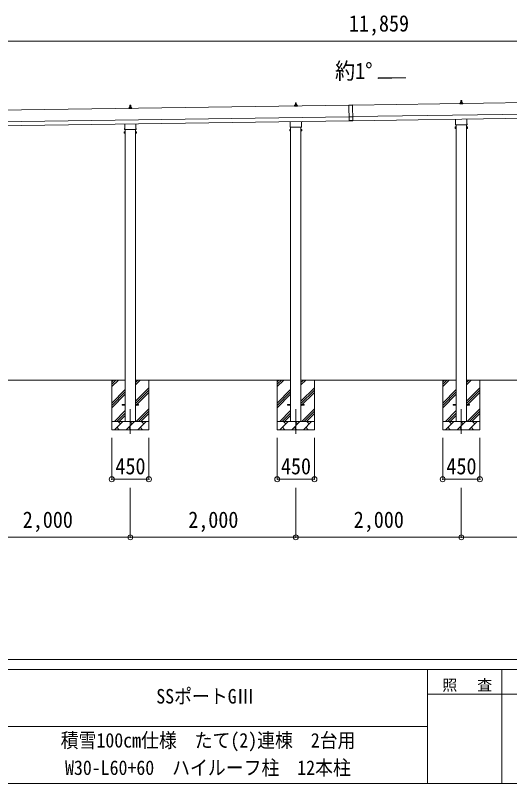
# Model space of a CAD drawing. Units: millimetres at full size, sheet at 1:60. Extents: x -16864 to 16864, y -11640 to 11640.
# Drawn here: x 422 to 6395, y -11640 to -2355 of the extents above; entities that cross this region are included whole.
import ezdxf
from ezdxf.enums import TextEntityAlignment as Align

# ---------------------------------------------------------------- set-up
doc = ezdxf.new("R2010")
doc.units = ezdxf.units.MM
doc.header["$LTSCALE"] = 60
doc.header["$PDMODE"] = 32
doc.header["$PDSIZE"] = 60
doc.linetypes.add('CHAIN1', pattern=[8, 5, -1, 1, -1])
for name, color, linetype, lineweight in [('0-1_Defpoints', 7, 'CHAIN1', 9), ('0-2_TEXT1', 4, 'Continuous', 9), ('0-3_SHAPE', 7, 'Continuous', 9), ('0-7_PARTS2', 7, 'Continuous', 9), ('0-8_TABLE1', 6, 'Continuous', 9), ('F-0', 7, 'Continuous', 9)]:
    doc.layers.add(name, color=color, linetype=linetype, lineweight=lineweight)
doc.styles.add('ＭＳ ゴシック', font='')
doc.styles.get('ＭＳ ゴシック').set_extended_font_data('MS Gothic')

msp = doc.modelspace()

# ---------------------------------------------------------------- linework, layer by layer
at = {"layer": '0-1_Defpoints'}
for p, q in [((1811.45, -7112.15), (1811.45, -7461.15)), ((3811.45, -7112.15), (3811.45, -7461.15)), ((5811.45, -7112.15), (5811.45, -7461.15))]:
    msp.add_line(p, q, dxfattribs=at)
at = {"layer": '0-2_TEXT1'}
for p, q in [((5142.29, -3111.32), (4806.29, -3116.12)), ((3805.76, -3435.75), (3806.48, -3412.23)), ((3807.48, -3411.25), (3816.03, -3411.25)), ((3817.03, -3412.23), (3817.76, -3435.75)), ((10707.14, -3350.09), (4496.52, -3438.82)), ((5793.51, -3422.68), (5793.51, -3414.97)), ((5830.01, -3422.68), (5793.51, -3422.68)), ((5793.89, -3414.18), (5829.63, -3414.18)), ((5794.27, -3413.99), (5800.99, -3412.37)), ((5801.38, -3412.18), (5822.14, -3412.18)), ((5801.76, -3411.39), (5801.76, -3407.18)), ((5802.76, -3407.18), (5820.76, -3407.18)), ((5805.76, -3407.18), (5806.48, -3383.66)), ((5807.48, -3382.68), (5816.03, -3382.68)), ((5817.03, -3383.66), (5817.76, -3407.18)), ((5821.76, -3411.39), (5821.76, -3407.18)), ((5829.24, -3413.99), (5822.52, -3412.37)), ((5830.01, -3422.68), (5830.01, -3414.97)), ((4451.52, -3439.46), (-1083.95, -3518.54)), ((1793.51, -3479.82), (1793.51, -3472.11)), ((1830.01, -3479.82), (1793.51, -3479.82)), ((1793.89, -3471.32), (1829.63, -3471.32)), ((1794.27, -3471.14), (1800.99, -3469.51)), ((1801.38, -3469.32), (1822.14, -3469.32)), ((1801.76, -3468.54), (1801.76, -3464.32)), ((1802.76, -3464.32), (1820.76, -3464.32)), ((1805.76, -3464.32), (1806.48, -3440.8)), ((1807.48, -3439.82), (1816.03, -3439.82)), ((1817.03, -3440.8), (1817.76, -3464.32)), ((1821.76, -3468.54), (1821.76, -3464.32)), ((1829.24, -3471.14), (1822.52, -3469.51)), ((1830.01, -3479.82), (1830.01, -3472.11)), ((3793.51, -3451.25), (3793.51, -3443.54)), ((3830.01, -3451.25), (3793.51, -3451.25)), ((3793.89, -3442.75), (3829.63, -3442.75)), ((3794.27, -3442.57), (3800.99, -3440.94)), ((3801.38, -3440.75), (3822.14, -3440.75)), ((3801.76, -3439.96), (3801.76, -3435.75)), ((3802.76, -3435.75), (3820.76, -3435.75)), ((3821.76, -3439.96), (3821.76, -3435.75)), ((3829.24, -3442.57), (3822.52, -3440.94)), ((3830.01, -3451.25), (3830.01, -3443.54)), ((4451.51, -3438.46), (4496.5, -3437.82)), ((4451.51, -3438.46), (4454.26, -3630.94)), ((4496.52, -3438.82), (4451.52, -3439.46)), ((4496.5, -3437.82), (4499.25, -3630.3)), ((4498.52, -3578.8), (10709.14, -3490.08)), ((-1081.95, -3658.52), (4453.52, -3579.44)), ((4498.53, -3579.8), (4453.53, -3580.44)), ((4499.23, -3628.8), (10709.85, -3540.07)), ((5743.15, -3666.67), (5743.15, -3611.03)), ((5879.75, -3609.07), (5879.75, -3666.67)), ((-1081.23, -3708.52), (4454.23, -3629.44)), ((1743.15, -3723.81), (1743.15, -3668.17)), ((1879.75, -3666.22), (1879.75, -3723.81)), ((3741.45, -3704.01), (3741.45, -3698.51)), ((3743.15, -3695.24), (3743.15, -3639.6)), ((3879.39, -3707.51), (3743.52, -3707.51)), ((3748.95, -3707.51), (3748.95, -7262.15)), ((3873.95, -7262.15), (3873.95, -3707.51)), ((3879.75, -3637.65), (3879.75, -3695.24)), ((3881.45, -3698.51), (3881.45, -3704.01)), ((4499.18, -3625.3), (4454.18, -3625.94)), ((4499.25, -3630.3), (4454.26, -3630.94)), ((5737.45, -3704.94), (5738.21, -3703.62)), ((5737.45, -3704.94), (5737.45, -3721.94)), ((5744.45, -3708.53), (5738.21, -3708.53)), ((5741.45, -3675.44), (5741.45, -3669.94)), ((5879.39, -3678.94), (5743.52, -3678.94)), ((5748.95, -3678.94), (5748.95, -7262.15)), ((5873.95, -7262.15), (5873.95, -3678.94)), ((5878.45, -3708.53), (5884.69, -3708.53)), ((5881.45, -3669.94), (5881.45, -3675.44)), ((5885.45, -3704.94), (5884.69, -3703.62)), ((5885.45, -3704.94), (5885.45, -3721.94)), ((1737.45, -3762.08), (1738.21, -3760.77)), ((1737.45, -3762.08), (1737.45, -3779.08)), ((1737.45, -3779.08), (1738.21, -3780.4)), ((1744.45, -3765.67), (1738.21, -3765.67)), ((1744.45, -3775.49), (1738.21, -3775.49)), ((1744.45, -3780.4), (1738.21, -3780.4)), ((1741.45, -3732.58), (1741.45, -3727.08)), ((1879.39, -3736.08), (1743.52, -3736.08)), ((1746.95, -3779.78), (1744.45, -3779.78)), ((1748.95, -3736.08), (1748.95, -7262.15)), ((1873.95, -7262.15), (1873.95, -3736.08)), ((1875.95, -3779.78), (1878.45, -3779.78)), ((1878.45, -3765.67), (1884.69, -3765.67)), ((1878.45, -3775.49), (1884.69, -3775.49)), ((1878.45, -3780.4), (1884.69, -3780.4)), ((1881.45, -3727.08), (1881.45, -3732.58)), ((1885.45, -3762.08), (1884.69, -3760.77)), ((1885.45, -3779.08), (1884.69, -3780.4)), ((1885.45, -3762.08), (1885.45, -3779.08)), ((3737.45, -3733.51), (3738.21, -3732.2)), ((3737.45, -3733.51), (3737.45, -3750.51)), ((3737.45, -3750.51), (3738.21, -3751.83)), ((3744.45, -3737.1), (3738.21, -3737.1)), ((3744.45, -3746.92), (3738.21, -3746.92)), ((3744.45, -3751.83), (3738.21, -3751.83)), ((3746.95, -3751.21), (3744.45, -3751.21)), ((3875.95, -3751.21), (3878.45, -3751.21)), ((3878.45, -3737.1), (3884.69, -3737.1)), ((3878.45, -3746.92), (3884.69, -3746.92)), ((3878.45, -3751.83), (3884.69, -3751.83)), ((3885.45, -3733.51), (3884.69, -3732.2)), ((3885.45, -3750.51), (3884.69, -3751.83)), ((3885.45, -3733.51), (3885.45, -3750.51)), ((5737.45, -3721.94), (5738.21, -3723.25)), ((5744.45, -3718.35), (5738.21, -3718.35)), ((5744.45, -3723.25), (5738.21, -3723.25)), ((5746.95, -3722.64), (5744.45, -3722.64)), ((5875.95, -3722.64), (5878.45, -3722.64)), ((5878.45, -3718.35), (5884.69, -3718.35)), ((5878.45, -3723.25), (5884.69, -3723.25)), ((5885.45, -3721.94), (5884.69, -3723.25)), ((1711.45, -7057.65), (1748.95, -7057.65)), ((1711.45, -7066.65), (1711.45, -7057.65)), ((1711.45, -7057.65), (1748.95, -7057.65)), ((1711.45, -7066.65), (1711.45, -7057.65)), ((1711.45, -7066.65), (1748.95, -7066.65)), ((1711.45, -7066.65), (1748.95, -7066.65)), ((1873.95, -7057.65), (1911.45, -7057.65)), ((1873.95, -7057.65), (1911.45, -7057.65)), ((1873.95, -7066.65), (1911.45, -7066.65)), ((1873.95, -7066.65), (1911.45, -7066.65)), ((1911.45, -7066.65), (1911.45, -7057.65)), ((1911.45, -7066.65), (1911.45, -7057.65)), ((3711.45, -7057.65), (3748.95, -7057.65)), ((3711.45, -7066.65), (3711.45, -7057.65)), ((3711.45, -7057.65), (3748.95, -7057.65)), ((3711.45, -7066.65), (3711.45, -7057.65)), ((3711.45, -7066.65), (3748.95, -7066.65)), ((3711.45, -7066.65), (3748.95, -7066.65)), ((3873.95, -7057.65), (3911.45, -7057.65)), ((3873.95, -7057.65), (3911.45, -7057.65)), ((3873.95, -7066.65), (3911.45, -7066.65)), ((3873.95, -7066.65), (3911.45, -7066.65)), ((3911.45, -7066.65), (3911.45, -7057.65)), ((3911.45, -7066.65), (3911.45, -7057.65)), ((5711.45, -7057.65), (5748.95, -7057.65)), ((5711.45, -7066.65), (5711.45, -7057.65)), ((5711.45, -7057.65), (5748.95, -7057.65)), ((5711.45, -7066.65), (5711.45, -7057.65)), ((5711.45, -7066.65), (5748.95, -7066.65)), ((5711.45, -7066.65), (5748.95, -7066.65)), ((5873.95, -7057.65), (5911.45, -7057.65)), ((5873.95, -7057.65), (5911.45, -7057.65)), ((5873.95, -7066.65), (5911.45, -7066.65)), ((5873.95, -7066.65), (5911.45, -7066.65)), ((5911.45, -7066.65), (5911.45, -7057.65)), ((5911.45, -7066.65), (5911.45, -7057.65))]:
    msp.add_line(p, q, dxfattribs=at)
for points in [[(5744.45, -3723.25), (5744.45, -3703.62), (5738.21, -3703.62)], [(5744.45, -3722.64), (5744.45, -3704.24), (5746.95, -3704.24)], [(5878.45, -3722.64), (5878.45, -3704.24), (5875.95, -3704.24)], [(5878.45, -3723.25), (5878.45, -3703.62), (5884.69, -3703.62)], [(1744.45, -3780.4), (1744.45, -3760.77), (1738.21, -3760.77)], [(1744.45, -3779.78), (1744.45, -3761.38), (1746.95, -3761.38)], [(1878.45, -3779.78), (1878.45, -3761.38), (1875.95, -3761.38)], [(1878.45, -3780.4), (1878.45, -3760.77), (1884.69, -3760.77)], [(3744.45, -3751.83), (3744.45, -3732.2), (3738.21, -3732.2)], [(3744.45, -3751.21), (3744.45, -3732.81), (3746.95, -3732.81)], [(3878.45, -3751.21), (3878.45, -3732.81), (3875.95, -3732.81)], [(3878.45, -3751.83), (3878.45, -3732.2), (3884.69, -3732.2)]]:
    msp.add_lwpolyline(points, dxfattribs=at)
for points in [[(5746.95, -3723.94), (5746.95, -3702.94), (5748.95, -3702.94), (5748.95, -3723.94)], [(5875.95, -3723.94), (5875.95, -3702.94), (5873.95, -3702.94), (5873.95, -3723.94)], [(1746.95, -3781.08), (1746.95, -3760.08), (1748.95, -3760.08), (1748.95, -3781.08)], [(1875.95, -3781.08), (1875.95, -3760.08), (1873.95, -3760.08), (1873.95, -3781.08)], [(3746.95, -3752.51), (3746.95, -3731.51), (3748.95, -3731.51), (3748.95, -3752.51)], [(3875.95, -3752.51), (3875.95, -3731.51), (3873.95, -3731.51), (3873.95, -3752.51)]]:
    msp.add_lwpolyline(points, close=True, dxfattribs=at)
for centre, radius, start, end in [((3805.84, -3436.39), 4.13, 90, 171.17633), ((3807.48, -3412.25), 1, 90, 178.60509), ((3815.09, -3435.75), 4.83, 133.60282, 180), ((3808.43, -3435.75), 4.83, 0, 46.39718), ((3816.03, -3412.25), 1, 1.39491, 90), ((3817.67, -3436.39), 4.13, 8.82367, 90), ((5794.51, -3414.97), 1, 103.62699, 180), ((5800.76, -3411.39), 1, 283.62699, 0), ((5805.84, -3407.81), 4.13, 90, 171.17633), ((5802.76, -3408.18), 1, 90, 180), ((5807.48, -3383.68), 1, 90, 178.60509), ((5815.09, -3407.18), 4.83, 133.60282, 180), ((5808.43, -3407.18), 4.83, 0, 46.39718), ((5816.03, -3383.68), 1, 1.39491, 90), ((5817.67, -3407.81), 4.13, 8.82367, 90), ((5820.76, -3408.18), 1, 0, 90), ((5822.76, -3411.39), 1, 180, 256.37301), ((5829.01, -3414.97), 1, 0, 76.37301), ((1794.51, -3472.11), 1, 103.62699, 180), ((1800.76, -3468.54), 1, 283.62699, 0), ((1805.84, -3464.96), 4.13, 90, 171.17633), ((1802.76, -3465.32), 1, 90, 180), ((1807.48, -3440.82), 1, 90, 178.60509), ((1815.09, -3464.32), 4.83, 133.60282, 180), ((1808.43, -3464.32), 4.83, 0, 46.39718), ((1816.03, -3440.82), 1, 1.39491, 90), ((1817.67, -3464.96), 4.13, 8.82367, 90), ((1820.76, -3465.32), 1, 0, 90), ((1822.76, -3468.54), 1, 180, 256.37301), ((1829.01, -3472.11), 1, 0, 76.37301), ((3794.51, -3443.54), 1, 103.62699, 180), ((3800.76, -3439.96), 1, 283.62699, 0), ((3802.76, -3436.75), 1, 90, 180), ((3820.76, -3436.75), 1, 0, 90), ((3822.76, -3439.96), 1, 180, 256.37301), ((3829.01, -3443.54), 1, 0, 76.37301), ((3745.45, -3698.51), 4, 125.09963, 180), ((3745.45, -3704.01), 4, 180, 194.47751), ((3745.45, -3704.01), 4, 194.47751, 241.04498), ((3877.45, -3704.01), 4, 298.95502, 345.52249), ((3877.45, -3698.51), 4, 0, 54.90037), ((3877.45, -3704.01), 4, 345.52249, 0), ((5741.8, -3706.08), 4.34, 145.61575, 214.38425), ((5753.69, -3713.44), 16.24, 162.41205, 197.58795), ((5745.45, -3669.94), 4, 125.09963, 180), ((5745.45, -3675.44), 4, 180, 194.47751), ((5745.45, -3675.44), 4, 194.47751, 241.04498), ((5877.45, -3675.44), 4, 298.95502, 345.52249), ((5877.45, -3669.94), 4, 0, 54.90037), ((5877.45, -3675.44), 4, 345.52249, 0), ((5869.21, -3713.44), 16.24, 342.41205, 17.58795), ((5881.11, -3706.08), 4.34, 325.61575, 34.38425), ((1741.8, -3763.22), 4.34, 145.61575, 214.38425), ((1753.69, -3770.58), 16.24, 162.41205, 197.58795), ((1741.8, -3777.94), 4.34, 145.61575, 214.38425), ((1745.45, -3727.08), 4, 125.09963, 180), ((1745.45, -3732.58), 4, 180, 194.47751), ((1745.45, -3732.58), 4, 194.47751, 241.04498), ((1877.45, -3732.58), 4, 298.95502, 345.52249), ((1877.45, -3727.08), 4, 0, 54.90037), ((1877.45, -3732.58), 4, 345.52249, 0), ((1869.21, -3770.58), 16.24, 342.41205, 17.58795), ((1881.11, -3763.22), 4.34, 325.61575, 34.38425), ((1881.11, -3777.94), 4.34, 325.61575, 34.38425), ((3753.69, -3742.01), 16.24, 162.41205, 197.58795), ((3741.8, -3734.65), 4.34, 145.61575, 214.38425), ((3741.8, -3749.37), 4.34, 145.61575, 214.38425), ((3869.21, -3742.01), 16.24, 342.41205, 17.58795), ((3881.11, -3734.65), 4.34, 325.61575, 34.38425), ((3881.11, -3749.37), 4.34, 325.61575, 34.38425), ((5741.8, -3720.8), 4.34, 145.61575, 214.38425), ((5881.11, -3720.8), 4.34, 325.61575, 34.38425)]:
    msp.add_arc(centre, radius, start, end, dxfattribs=at)
at = {"layer": '0-3_SHAPE'}
for p, q in [((1748.95, -6762.15), (-126.05, -6762.15)), ((1586.45, -6762.15), (1586.45, -7362.15)), ((1586.45, -6785.63), (1609.93, -6762.15)), ((1586.45, -6813.92), (1638.22, -6762.15)), ((1586.45, -6842.2), (1666.5, -6762.15)), ((3748.95, -6762.15), (1873.95, -6762.15)), ((1873.95, -6790.98), (1902.78, -6762.15)), ((1873.95, -6819.26), (1931.06, -6762.15)), ((2036.45, -6762.15), (2036.45, -7362.15)), ((3586.45, -6762.15), (3586.45, -7362.15)), ((3586.45, -6785.63), (3609.93, -6762.15)), ((3586.45, -6813.92), (3638.22, -6762.15)), ((3586.45, -6842.2), (3666.5, -6762.15)), ((5748.95, -6762.15), (3873.95, -6762.15)), ((3873.95, -6790.98), (3902.78, -6762.15)), ((3873.95, -6819.26), (3931.06, -6762.15)), ((4036.45, -6762.15), (4036.45, -7362.15)), ((5586.45, -6762.15), (5586.45, -7362.15)), ((5586.45, -6785.63), (5609.93, -6762.15)), ((5586.45, -6813.92), (5638.22, -6762.15)), ((5586.45, -6842.2), (5666.5, -6762.15)), ((7748.95, -6762.15), (5873.95, -6762.15)), ((5873.95, -6790.98), (5902.78, -6762.15)), ((5873.95, -6819.26), (5931.06, -6762.15)), ((6036.45, -6762.15), (6036.45, -7362.15)), ((1873.95, -7017.25), (2036.45, -6854.75)), ((3873.95, -7017.25), (4036.45, -6854.75)), ((5873.95, -7017.25), (6036.45, -6854.75)), ((1586.45, -7040.19), (1748.95, -6877.69)), ((1586.45, -7068.48), (1748.95, -6905.98)), ((1586.45, -7096.76), (1748.95, -6934.26)), ((1873.95, -7045.54), (2036.45, -6883.04)), ((1873.95, -7073.82), (2036.45, -6911.32)), ((3586.45, -7040.19), (3748.95, -6877.69)), ((3586.45, -7068.48), (3748.95, -6905.98)), ((3586.45, -7096.76), (3748.95, -6934.26)), ((3873.95, -7045.54), (4036.45, -6883.04)), ((3873.95, -7073.82), (4036.45, -6911.32)), ((5586.45, -7040.19), (5748.95, -6877.69)), ((5586.45, -7068.48), (5748.95, -6905.98)), ((5586.45, -7096.76), (5748.95, -6934.26)), ((5873.95, -7045.54), (6036.45, -6883.04)), ((5873.95, -7073.82), (6036.45, -6911.32)), ((1619.05, -7262.15), (1748.95, -7132.25)), ((1883.61, -7262.15), (2036.45, -7109.31)), ((1911.89, -7262.15), (2036.45, -7137.59)), ((3619.05, -7262.15), (3748.95, -7132.25)), ((3883.61, -7262.15), (4036.45, -7109.31)), ((3911.89, -7262.15), (4036.45, -7137.59)), ((5619.05, -7262.15), (5748.95, -7132.25)), ((5883.61, -7262.15), (6036.45, -7109.31)), ((5911.89, -7262.15), (6036.45, -7137.59)), ((1647.34, -7262.15), (1748.95, -7160.54)), ((1675.62, -7262.15), (1748.95, -7188.82)), ((1940.18, -7262.15), (2036.45, -7165.88)), ((3647.34, -7262.15), (3748.95, -7160.54)), ((3675.62, -7262.15), (3748.95, -7188.82)), ((3940.18, -7262.15), (4036.45, -7165.88)), ((5647.34, -7262.15), (5748.95, -7160.54)), ((5675.62, -7262.15), (5748.95, -7188.82)), ((5940.18, -7262.15), (6036.45, -7165.88)), ((1586.45, -7262.15), (2036.45, -7262.15)), ((1620.03, -7362.15), (1720.03, -7262.15)), ((1648.58, -7333.6), (1677.14, -7362.15)), ((1691.48, -7290.71), (1662.92, -7262.15)), ((1761.45, -7362.15), (1861.45, -7262.15)), ((1790.01, -7333.6), (1818.56, -7362.15)), ((1832.9, -7290.71), (1804.35, -7262.15)), ((1902.87, -7362.15), (2002.87, -7262.15)), ((1931.43, -7333.6), (1959.98, -7362.15)), ((1974.32, -7290.71), (1945.77, -7262.15)), ((3586.45, -7262.15), (4036.45, -7262.15)), ((3620.03, -7362.15), (3720.03, -7262.15)), ((3648.58, -7333.6), (3677.14, -7362.15)), ((3691.48, -7290.71), (3662.92, -7262.15)), ((3761.45, -7362.15), (3861.45, -7262.15)), ((3790.01, -7333.6), (3818.56, -7362.15)), ((3832.9, -7290.71), (3804.35, -7262.15)), ((3902.87, -7362.15), (4002.87, -7262.15)), ((3931.43, -7333.6), (3959.98, -7362.15)), ((3974.32, -7290.71), (3945.77, -7262.15)), ((5586.45, -7262.15), (6036.45, -7262.15)), ((5620.03, -7362.15), (5720.03, -7262.15)), ((5648.58, -7333.6), (5677.14, -7362.15)), ((5691.48, -7290.71), (5662.92, -7262.15)), ((5761.45, -7362.15), (5861.45, -7262.15)), ((5790.01, -7333.6), (5818.56, -7362.15)), ((5832.9, -7290.71), (5804.35, -7262.15)), ((5902.87, -7362.15), (6002.87, -7262.15)), ((5931.43, -7333.6), (5959.98, -7362.15)), ((5974.32, -7290.71), (5945.77, -7262.15)), ((2036.45, -7362.15), (1586.45, -7362.15)), ((4036.45, -7362.15), (3586.45, -7362.15)), ((6036.45, -7362.15), (5586.45, -7362.15))]:
    msp.add_line(p, q, dxfattribs=at)
at = {"layer": '0-7_PARTS2', "color": 4}
for p, q in [((4806.29, -3116.12), (4806.29, -3111.32)), ((4806.29, -3111.32), (5142.29, -3111.32))]:
    msp.add_line(p, q, dxfattribs=at)
at = {"layer": '0-8_TABLE1'}
for p, q in [((10742.45, -2664.51), (-1116.55, -2664.51)), ((1586.45, -7961.15), (1586.45, -7461.15)), ((2036.45, -7961.15), (2036.45, -7461.15)), ((3586.45, -7961.15), (3586.45, -7461.15)), ((4036.45, -7961.15), (4036.45, -7461.15)), ((5586.45, -7961.15), (5586.45, -7461.15)), ((6036.45, -7961.15), (6036.45, -7461.15)), ((1586.45, -7961.15), (2036.45, -7961.15)), ((3586.45, -7961.15), (4036.45, -7961.15)), ((5586.45, -7961.15), (6036.45, -7961.15)), ((1811.45, -8663.15), (1811.45, -8063.15)), ((3811.45, -8663.15), (3811.45, -8063.15)), ((5811.45, -8663.15), (5811.45, -8063.15)), ((1811.45, -8663.15), (-188.55, -8663.15)), ((3811.45, -8663.15), (1811.45, -8663.15)), ((5811.45, -8663.15), (3811.45, -8663.15)), ((7811.45, -8663.15), (5811.45, -8663.15))]:
    msp.add_line(p, q, dxfattribs=at)
for p in [(1586.45, -7961.15), (2036.45, -7961.15), (3586.45, -7961.15), (4036.45, -7961.15), (5586.45, -7961.15), (6036.45, -7961.15), (1811.45, -8663.15), (3811.45, -8663.15), (5811.45, -8663.15)]:
    msp.add_point(p, dxfattribs=at)
at = {"layer": 'F-0', "color": 5, "lineweight": 5}
for p, q in [((-16864.12, -10140), (16015.88, -10140)), ((-16864.12, -10260), (10682.37, -10260)), ((5402.37, -10260), (5402.37, -11640)), ((6302.37, -10260), (6302.37, -11640)), ((5402.37, -10560), (9002.37, -10560)), ((-6897.63, -10950), (5402.37, -10950)), ((-16864.12, -11640), (16015.88, -11640))]:
    msp.add_line(p, q, dxfattribs=at)

# ---------------------------------------------------------------- texts
at = {"layer": '0-7_PARTS2', "style": 'ＭＳ ゴシック', "width": 0.9}
msp.add_text('約1°', height=197.9, dxfattribs=at).set_placement((4285.2, -3183.88), align=Align.BOTTOM_LEFT)
at = {"layer": '0-8_TABLE1', "color": 7, "style": 'ＭＳ ゴシック', "width": 0.9}
for s, p in [('11,859', (4452.95, -2609.51)), ('450', (1631.45, -7961.15)), ('450', (3631.45, -7961.15)), ('450', (5631.45, -7961.15)), ('2,000', (511.45, -8608.15)), ('2,000', (2511.45, -8608.15)), ('2,000', (4511.45, -8608.15))]:
    msp.add_text(s, height=197.9, dxfattribs=at).set_placement(p, align=Align.BOTTOM_LEFT)
at = {"layer": 'F-0', "style": 'ＭＳ ゴシック', "width": 0.9}
for s, p in [('SSポートGⅢ', (2124.87, -10725)), ('積雪100cm仕様\u3000たて(2)連棟\u30002台用', (969.87, -11256.91)), ('W30-L60+60\u3000ハイルーフ柱\u300012本柱', (1022.37, -11587.74))]:
    msp.add_text(s, height=176, dxfattribs=at).set_placement(p, align=Align.BOTTOM_LEFT)
at = {"layer": 'F-0', "insert": (5582.37, -10530), "char_height": 132, "attachment_point": 7, "style": 'ＭＳ ゴシック'}
msp.add_mtext('\\T1.17;照\u3000査', dxfattribs=at)

doc.saveas('drawing.dxf')
